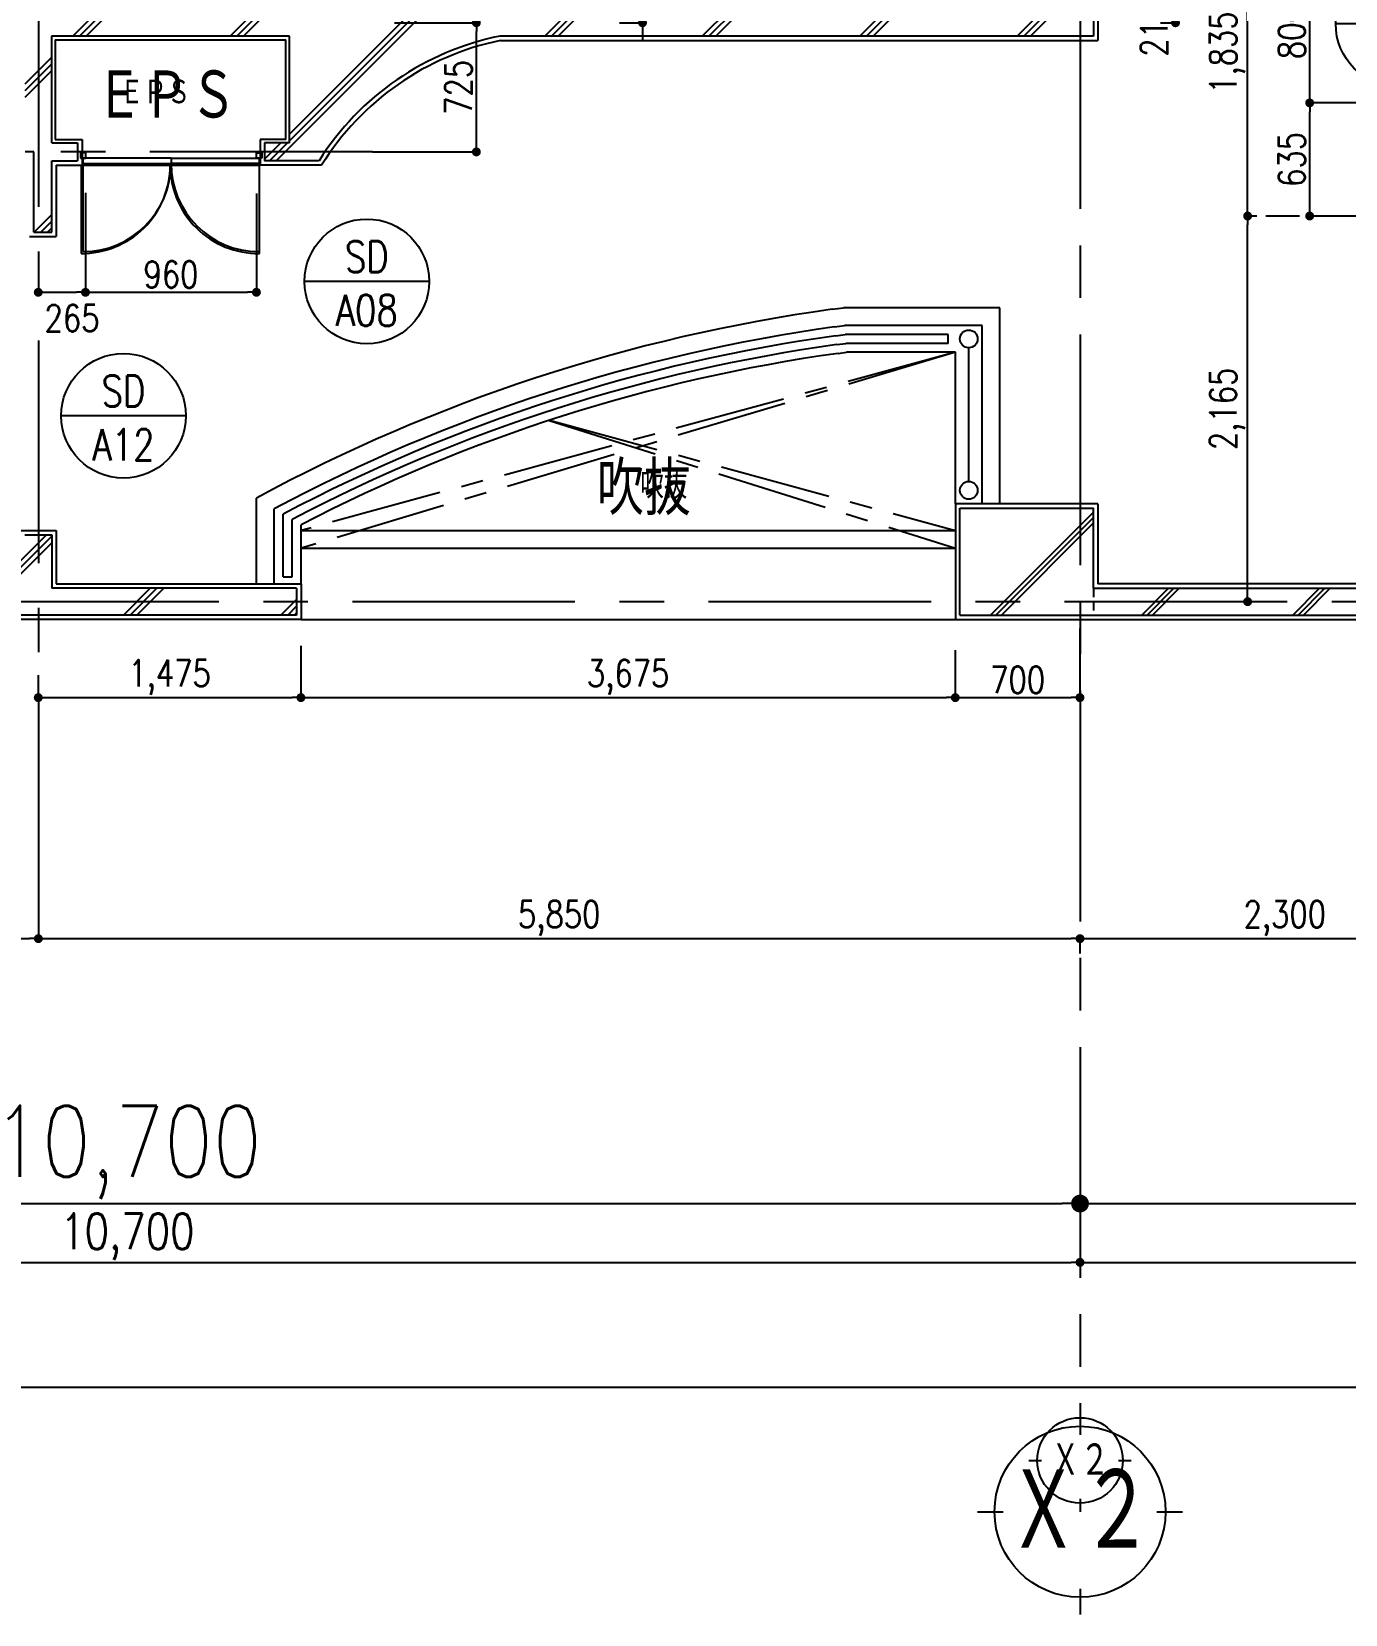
# Model space of a CAD drawing. Header units: millimetres. Extents: x 15495 to 166182, y -39946 to 18307.
# Drawn here: x 96102 to 103480, y -39946 to -31061 of the extents above; entities that cross this region are included whole.
import ezdxf
from ezdxf.enums import TextEntityAlignment as Align

# ---------------------------------------------------------------- set-up
doc = ezdxf.new("R2010")
doc.units = ezdxf.units.MM
doc.header["$LTSCALE"] = 1000
doc.linetypes.add('CENTER', pattern=[2, 1.25, -0.25, 0.25, -0.25])
doc.linetypes.add('DASHED2', pattern=[0.375, 0.25, -0.125])
doc.layers.get('0').update_dxf_attribs({"linetype": 'CONTINUOUS'})
for name, color, linetype in [('F_FITT1-100', 5, 'CONTINUOUS'), ('F_FITT1-50', 5, 'CONTINUOUS'), ('TF-A_ELSE-100', 6, 'CONTINUOUS'), ('TF-A_ELSE-50', 6, 'CONTINUOUS'), ('TF-DT_ID-100', 13, 'CONTINUOUS'), ('TF-E_DIM-100', 3, 'CONTINUOUS'), ('TF-E_DIM-50', 3, 'CONTINUOUS'), ('TF-E_GRID-100', 1, 'CENTER'), ('TF-E_GRID-50', 1, 'CENTER'), ('TF-E_TEXT-100', 3, 'CONTINUOUS'), ('TF-E_TEXT-50', 3, 'CONTINUOUS'), ('TF-F_FINI1-100', 190, 'CONTINUOUS'), ('TF-F_FINI1-50', 190, 'CONTINUOUS'), ('TF-F_FITT1-100', 5, 'CONTINUOUS'), ('TF-F_FITT1-50', 5, 'CONTINUOUS'), ('TF-F_HAT1-50', 9, 'CONTINUOUS'), ('TF-F_HIDE-100', 12, 'CONTINUOUS'), ('TF-F_HIDE-50', 12, 'CONTINUOUS'), ('TF-R_COLM-50', 7, 'CONTINUOUS'), ('TF-R_EWALL-50', 7, 'CONTINUOUS')]:
    doc.layers.add(name, color=color, linetype=linetype)
doc.styles.add('DIM', font='romans.shx', dxfattribs={"width": 0.8, "bigfont": 'bigfont.shx'})
doc.styles.add('ROOM', font='romans.shx', dxfattribs={"width": 0.8, "bigfont": 'bigfont.shx'})
doc.styles.get("Standard").update_dxf_attribs({"font": 'txt.shx', "bigfont": 'bigfont.shx'})
doc.dimstyles.new('DIM100_4_3', dxfattribs={"dimscale": 100, "dimtxt": 4, "dimasz": 1, "dimexe": 0, "dimexo": 1, "dimgap": 0.5, "dimtad": 1, "dimdec": 1, "dimdsep": 46, "dimlunit": 6, "dimtxsty": 'DIM', "dimblk1": 'DOT', "dimblk2": 'DOT', "dimsah": 1, "dimcen": 1, "dimclrd": 256, "dimclre": 256, "dimclrt": 256, "dimadec": 0, "dimazin": 0, "dimtfac": 1, "dimtdec": 1, "dimtix": 1, "dimtmove": 2, "dimatfit": 3, "dimldrblk": 'DOT', "dimfxl": 1, "dimtvp": 0.833333, "dimtolj": 1, "dimarcsym": 0})
doc.dimstyles.new('DIM100_5_3', dxfattribs={"dimscale": 100, "dimtxt": 5, "dimasz": 1, "dimexe": 0, "dimexo": 1, "dimgap": 0.5, "dimtad": 1, "dimdec": 1, "dimdsep": 46, "dimlunit": 6, "dimtxsty": 'DIM', "dimblk1": 'DOT', "dimblk2": 'DOT', "dimsah": 1, "dimcen": 1, "dimclrd": 256, "dimclre": 256, "dimclrt": 256, "dimadec": 0, "dimazin": 0, "dimtfac": 1, "dimtdec": 1, "dimtix": 1, "dimtmove": 2, "dimatfit": 3, "dimldrblk": 'DOT', "dimfxl": 1, "dimtvp": 0.833333, "dimtolj": 1, "dimarcsym": 0})
doc.dimstyles.new('DIM50_3_3', dxfattribs={"dimscale": 50, "dimtxt": 3, "dimasz": 1, "dimexe": 0, "dimexo": 1, "dimgap": 0.5, "dimtad": 1, "dimdec": 1, "dimdsep": 46, "dimlunit": 6, "dimtxsty": 'DIM', "dimblk1": 'DOT', "dimblk2": 'DOT', "dimsah": 1, "dimcen": 1, "dimclrd": 256, "dimclre": 256, "dimclrt": 256, "dimadec": 0, "dimazin": 0, "dimtfac": 1, "dimtdec": 1, "dimtix": 1, "dimtmove": 2, "dimatfit": 3, "dimldrblk": 'DOT', "dimfxl": 1, "dimtvp": 0.833333, "dimtolj": 1, "dimarcsym": 0})
doc.dimstyles.new('DIM50_4_3', dxfattribs={"dimscale": 50, "dimtxt": 4, "dimasz": 1, "dimexe": 0, "dimexo": 1, "dimgap": 0.5, "dimtad": 1, "dimdec": 1, "dimdsep": 46, "dimlunit": 6, "dimtxsty": 'DIM', "dimblk1": 'DOT', "dimblk2": 'DOT', "dimsah": 1, "dimcen": 1, "dimclrd": 256, "dimclre": 256, "dimclrt": 256, "dimadec": 0, "dimazin": 0, "dimtfac": 1, "dimtdec": 1, "dimtix": 1, "dimtmove": 2, "dimatfit": 3, "dimldrblk": 'DOT', "dimfxl": 1, "dimtvp": 0.833333, "dimtolj": 1, "dimarcsym": 0})
doc.dimstyles.new('DIM50_5_3', dxfattribs={"dimscale": 50, "dimtxt": 5, "dimasz": 1, "dimexe": 0, "dimexo": 1, "dimgap": 0.5, "dimtad": 1, "dimdec": 1, "dimdsep": 46, "dimlunit": 6, "dimtxsty": 'DIM', "dimblk1": 'DOT', "dimblk2": 'DOT', "dimsah": 1, "dimcen": 1, "dimclrd": 256, "dimclre": 256, "dimclrt": 256, "dimadec": 0, "dimazin": 0, "dimtfac": 1, "dimtdec": 1, "dimtix": 1, "dimtmove": 2, "dimatfit": 3, "dimldrblk": 'DOT', "dimfxl": 1, "dimtvp": 0.833333, "dimtolj": 1, "dimarcsym": 0})
pattern_1 = [(45, (-28400.75, -37379.5), (-441.942, 441.942), []), (45, (-28363.25, -37379.5), (-441.942, 441.942), []), (45, (-28325.75, -37379.5), (-441.942, 441.942), [])]

# ---------------------------------------------------------------- blocks, each defined once
blk = doc.blocks.new('DOT')
at = {"color": 0, "linetype": 'ByBlock'}
blk.add_line((-0.5, 0), (-1, 0), dxfattribs=at)
at = {"color": 0, "linetype": 'ByBlock', "const_width": 0.5}
blk.add_lwpolyline([(-0.25, 0, 1), (0.25, 0, 1)], format="xyb", close=True, dxfattribs=at)
blk = doc.blocks.new('*D750')
at = {"layer": 'TF-E_DIM-100', "lineweight": -2}
for p, q in [((91289.6, -37370.4), (91289.6, -38670.4)), ((117689.6, -37370.4), (117689.6, -38670.4)), ((91389.6, -38670.4), (117589.6, -38670.4))]:
    blk.add_line(p, q, dxfattribs=at)
at = {"layer": 'TF-E_DIM-100', "lineweight": -2, "xscale": 100, "yscale": 100, "zscale": 100, "rotation": 180}
blk.add_blockref('DOT', (91289.6, -38670.4), dxfattribs=at)
at = {"layer": 'TF-E_DIM-100', "lineweight": -2, "xscale": 100, "yscale": 100, "zscale": 100}
blk.add_blockref('DOT', (117689.6, -38670.4), dxfattribs=at)
at = {"layer": 'TF-E_DIM-100', "insert": (104489.6, -38322.7), "char_height": 500, "attachment_point": 5, "style": 'DIM'}
blk.add_mtext('\\A1;26,400', dxfattribs=at)
blk = doc.blocks.new('_DOT')
at = {"color": 0, "linetype": 'ByBlock'}
blk.add_line((-0.5, 0), (-1, 0), dxfattribs=at)
at = {"color": 0, "linetype": 'ByBlock', "const_width": 0.5}
blk.add_lwpolyline([(-0.25, 0, 1), (0.25, 0, 1)], format="xyb", close=True, dxfattribs=at)
blk = doc.blocks.new('*D755')
at = {"layer": 'TF-E_DIM-100', "lineweight": -2}
for p, q in [((101989.6, -37040.2), (101989.6, -37640.2)), ((106989.6, -37040.2), (106989.6, -37640.2)), ((102089.6, -37640.2), (106889.6, -37640.2))]:
    blk.add_line(p, q, dxfattribs=at)
at = {"layer": 'TF-E_DIM-100', "lineweight": -2, "xscale": 100, "yscale": 100, "zscale": 100, "rotation": 180}
blk.add_blockref('DOT', (101989.6, -37640.2), dxfattribs=at)
at = {"layer": 'TF-E_DIM-100', "lineweight": -2, "xscale": 100, "yscale": 100, "zscale": 100}
blk.add_blockref('DOT', (106989.6, -37640.2), dxfattribs=at)
at = {"layer": 'TF-E_DIM-100', "insert": (104489.6, -37352.1), "char_height": 400, "attachment_point": 5, "style": 'DIM'}
blk.add_mtext('\\A1;5,000', dxfattribs=at)
blk = doc.blocks.new('*D757')
at = {"layer": 'TF-E_DIM-100', "lineweight": -2}
for p, q in [((91289.6, -37040.2), (91289.6, -37640.2)), ((101989.6, -37040.2), (101989.6, -37640.2)), ((91389.6, -37640.2), (101889.6, -37640.2))]:
    blk.add_line(p, q, dxfattribs=at)
at = {"layer": 'TF-E_DIM-100', "lineweight": -2, "xscale": 100, "yscale": 100, "zscale": 100, "rotation": 180}
blk.add_blockref('DOT', (91289.6, -37640.2), dxfattribs=at)
at = {"layer": 'TF-E_DIM-100', "lineweight": -2, "xscale": 100, "yscale": 100, "zscale": 100}
blk.add_blockref('DOT', (101989.6, -37640.2), dxfattribs=at)
at = {"layer": 'TF-E_DIM-100', "insert": (96639.6, -37352.1), "char_height": 400, "attachment_point": 5, "style": 'DIM'}
blk.add_mtext('\\A1;10,700', dxfattribs=at)
blk = doc.blocks.new('TATEGU-KIGOU')
at = {"color": 2}
blk.add_line((350, 0), (-350, 0), dxfattribs=at)
blk.add_circle((0, 0), 350, dxfattribs=at)
at = {"color": 2, "style": 'ROOM', "width": 0.8}
for tag, p in [('建具種別', (0, 51.6)), ('建具番号', (0, -250.1))]:
    blk.add_attdef(tag, text='', height=175, dxfattribs=at).set_placement(p, align=Align.CENTER)
at = {"flags": 1}
for tag, p in [('内法寸法（W）', (-414, -713.8)), ('内法寸法（H）', (-414, -1063.8)), ('階', (-373.6, -1414.3)), ('部屋名', (-373.6, -1786.8)), ('メーカー名', (-373.6, -2148.9)), ('値段', (-373.6, -2498.9)), ('重量', (-373.6, -2848.9)), ('建具形状', (-373.6, -3199)), ('開閉方式', (-373.6, -3549)), ('取付場所', (-373.6, -3899)), ('見込', (-373.6, -4296.3)), ('扉厚', (-373.6, -4646.3)), ('仕上', (-373.6, -4996.3)), ('ガラス', (-373.6, -5346.3)), ('建具金物', (-373.6, -5696.3)), ('枠形状', (-373.6, -6046.3)), ('沓摺形状', (-373.6, -6396.3)), ('特記事項', (-373.6, -6746.3)), ('防火性能', (-373.6, -7096.3))]:
    blk.add_attdef(tag, p, '', height=175, dxfattribs=at)
blk = doc.blocks.new('SD-A08_100')
at = {"layer": 'F_FITT1-100'}
for p, q in [((-5, 0), (995.8, 0)), ((-5, 0), (-5, -495)), ((995.8, 0), (995.8, -495))]:
    blk.add_line(p, q, dxfattribs=at)
for centre, start, end in [((0, 0), 269.42123, 0), ((990, 0), 180, 270.67667)]:
    blk.add_arc(centre, 495, start, end, dxfattribs=at)
blk = doc.blocks.new('*D785')
at = {"layer": 'TF-E_DIM-50', "lineweight": -2}
for p, q in [((102982.1, -32096.4), (102930.8, -32096.4)), ((102930.8, -34211.4), (102930.8, -32146.4)), ((102915.6, -34261.4), (102930.8, -34261.4))]:
    blk.add_line(p, q, dxfattribs=at)
at = {"layer": 'TF-E_DIM-50', "lineweight": -2, "xscale": 50, "yscale": 50, "zscale": 50}
for p, rotation in [((102930.8, -32096.4), 90), ((102930.8, -34261.4), 270)]:
    blk.add_blockref('DOT', p, dxfattribs=dict(at, rotation=rotation))
at = {"layer": 'TF-E_DIM-50', "insert": (102816.5, -33178.9), "char_height": 150, "attachment_point": 5, "rotation": 90, "style": 'DIM'}
blk.add_mtext('\\A1;2,165', dxfattribs=at)
blk = doc.blocks.new('*D751')
at = {"layer": 'TF-E_DIM-50', "lineweight": -2}
for p, q in [((91289.6, -37320.4), (91289.6, -38670.4)), ((117689.6, -37320.4), (117689.6, -38670.4)), ((91339.6, -38670.4), (117639.6, -38670.4))]:
    blk.add_line(p, q, dxfattribs=at)
at = {"layer": 'TF-E_DIM-50', "lineweight": -2, "xscale": 50, "yscale": 50, "zscale": 50, "rotation": 180}
blk.add_blockref('DOT', (91289.6, -38670.4), dxfattribs=at)
at = {"layer": 'TF-E_DIM-50', "lineweight": -2, "xscale": 50, "yscale": 50, "zscale": 50}
blk.add_blockref('DOT', (117689.6, -38670.4), dxfattribs=at)
at = {"layer": 'TF-E_DIM-50', "insert": (104489.6, -38496.6), "char_height": 250, "attachment_point": 5, "style": 'DIM'}
blk.add_mtext('\\A1;26,400', dxfattribs=at)
blk = doc.blocks.new('*D756')
at = {"layer": 'TF-E_DIM-50', "lineweight": -2}
for p, q in [((101989.6, -37320.4), (101989.6, -37970.4)), ((106989.6, -37320.4), (106989.6, -37970.4)), ((102039.6, -37970.4), (106939.6, -37970.4))]:
    blk.add_line(p, q, dxfattribs=at)
at = {"layer": 'TF-E_DIM-50', "lineweight": -2, "xscale": 50, "yscale": 50, "zscale": 50, "rotation": 180}
blk.add_blockref('DOT', (101989.6, -37970.4), dxfattribs=at)
at = {"layer": 'TF-E_DIM-50', "lineweight": -2, "xscale": 50, "yscale": 50, "zscale": 50}
blk.add_blockref('DOT', (106989.6, -37970.4), dxfattribs=at)
at = {"layer": 'TF-E_DIM-50', "insert": (104489.6, -37826.3), "char_height": 200, "attachment_point": 5, "style": 'DIM'}
blk.add_mtext('\\A1;5,000', dxfattribs=at)
blk = doc.blocks.new('*D754')
at = {"layer": 'TF-E_DIM-50', "lineweight": -2}
for p, q in [((104289.6, -35680.7), (104289.6, -36153.1)), ((101989.6, -36235.9), (101989.6, -36153.1)), ((102039.6, -36153.1), (104239.6, -36153.1))]:
    blk.add_line(p, q, dxfattribs=at)
at = {"layer": 'TF-E_DIM-50', "lineweight": -2, "xscale": 50, "yscale": 50, "zscale": 50, "rotation": 180}
blk.add_blockref('DOT', (101989.6, -36153.1), dxfattribs=at)
at = {"layer": 'TF-E_DIM-50', "lineweight": -2, "xscale": 50, "yscale": 50, "zscale": 50}
blk.add_blockref('DOT', (104289.6, -36153.1), dxfattribs=at)
at = {"layer": 'TF-E_DIM-50', "insert": (103139.6, -36038.8), "char_height": 150, "attachment_point": 5, "style": 'DIM'}
blk.add_mtext('\\A1;2,300', dxfattribs=at)
blk = doc.blocks.new('*D761')
at = {"layer": 'TF-E_DIM-50', "lineweight": -2}
for p, q in [((96139.6, -35737.7), (96139.6, -36153.1)), ((96189.6, -36153.1), (101939.6, -36153.1)), ((101989.6, -36223.3), (101989.6, -36153.1))]:
    blk.add_line(p, q, dxfattribs=at)
at = {"layer": 'TF-E_DIM-50', "lineweight": -2, "xscale": 50, "yscale": 50, "zscale": 50, "rotation": 180}
blk.add_blockref('DOT', (96139.6, -36153.1), dxfattribs=at)
at = {"layer": 'TF-E_DIM-50', "lineweight": -2, "xscale": 50, "yscale": 50, "zscale": 50}
blk.add_blockref('DOT', (101989.6, -36153.1), dxfattribs=at)
at = {"layer": 'TF-E_DIM-50', "insert": (99064.6, -36038.8), "char_height": 150, "attachment_point": 5, "style": 'DIM'}
blk.add_mtext('\\A1;5,850', dxfattribs=at)
blk = doc.blocks.new('*D760')
at = {"layer": 'TF-E_DIM-50', "lineweight": -2}
for p, q in [((97614.1, -34509), (97614.1, -34800.1)), ((96139.1, -34673.4), (96139.1, -34800.1)), ((96189.1, -34800.1), (97564.1, -34800.1))]:
    blk.add_line(p, q, dxfattribs=at)
at = {"layer": 'TF-E_DIM-50', "lineweight": -2, "xscale": 50, "yscale": 50, "zscale": 50, "rotation": 180}
blk.add_blockref('DOT', (96139.1, -34800.1), dxfattribs=at)
at = {"layer": 'TF-E_DIM-50', "lineweight": -2, "xscale": 50, "yscale": 50, "zscale": 50}
blk.add_blockref('DOT', (97614.1, -34800.1), dxfattribs=at)
at = {"layer": 'TF-E_DIM-50', "insert": (96876.6, -34685.8), "char_height": 150, "attachment_point": 5, "style": 'DIM'}
blk.add_mtext('\\A1;1,475', dxfattribs=at)
blk = doc.blocks.new('*D758')
at = {"layer": 'TF-E_DIM-50', "lineweight": -2}
for p, q in [((91289.6, -37320.4), (91289.6, -37970.4)), ((101989.6, -37320.4), (101989.6, -37970.4)), ((91339.6, -37970.4), (101939.6, -37970.4))]:
    blk.add_line(p, q, dxfattribs=at)
at = {"layer": 'TF-E_DIM-50', "lineweight": -2, "xscale": 50, "yscale": 50, "zscale": 50, "rotation": 180}
blk.add_blockref('DOT', (91289.6, -37970.4), dxfattribs=at)
at = {"layer": 'TF-E_DIM-50', "lineweight": -2, "xscale": 50, "yscale": 50, "zscale": 50}
blk.add_blockref('DOT', (101989.6, -37970.4), dxfattribs=at)
at = {"layer": 'TF-E_DIM-50', "insert": (96639.6, -37826.3), "char_height": 200, "attachment_point": 5, "style": 'DIM'}
blk.add_mtext('\\A1;10,700', dxfattribs=at)
blk = doc.blocks.new('*D762')
at = {"layer": 'TF-E_DIM-50', "lineweight": -2}
for p, q in [((96139.6, -35737.7), (96139.6, -36153.1)), ((91289.6, -36042.8), (91289.6, -36153.1)), ((91339.6, -36153.1), (96089.6, -36153.1))]:
    blk.add_line(p, q, dxfattribs=at)
at = {"layer": 'TF-E_DIM-50', "lineweight": -2, "xscale": 50, "yscale": 50, "zscale": 50, "rotation": 180}
blk.add_blockref('DOT', (91289.6, -36153.1), dxfattribs=at)
at = {"layer": 'TF-E_DIM-50', "lineweight": -2, "xscale": 50, "yscale": 50, "zscale": 50}
blk.add_blockref('DOT', (96139.6, -36153.1), dxfattribs=at)
at = {"layer": 'TF-E_DIM-50', "insert": (93714.6, -36038.8), "char_height": 150, "attachment_point": 5, "style": 'DIM'}
blk.add_mtext('\\A1;4,850', dxfattribs=at)
blk = doc.blocks.new('*D778')
at = {"layer": 'TF-E_DIM-50', "lineweight": -2}
for p, q in [((97614.1, -34533.4), (97614.1, -34800.1)), ((101289.1, -34533.5), (101289.1, -34800.1)), ((97664.1, -34800.1), (101239.1, -34800.1))]:
    blk.add_line(p, q, dxfattribs=at)
at = {"layer": 'TF-E_DIM-50', "lineweight": -2, "xscale": 50, "yscale": 50, "zscale": 50, "rotation": 180}
blk.add_blockref('DOT', (97614.1, -34800.1), dxfattribs=at)
at = {"layer": 'TF-E_DIM-50', "lineweight": -2, "xscale": 50, "yscale": 50, "zscale": 50}
blk.add_blockref('DOT', (101289.1, -34800.1), dxfattribs=at)
at = {"layer": 'TF-E_DIM-50', "insert": (99451.6, -34685.8), "char_height": 150, "attachment_point": 5, "style": 'DIM'}
blk.add_mtext('\\A1;3,675', dxfattribs=at)
blk = doc.blocks.new('*D777')
at = {"layer": 'TF-E_DIM-50', "lineweight": -2}
for p, q in [((101989.1, -34411.4), (101989.1, -34800.1)), ((101289.1, -34533.5), (101289.1, -34800.1)), ((101339.1, -34800.1), (101939.1, -34800.1))]:
    blk.add_line(p, q, dxfattribs=at)
at = {"layer": 'TF-E_DIM-50', "lineweight": -2, "xscale": 50, "yscale": 50, "zscale": 50, "rotation": 180}
blk.add_blockref('DOT', (101289.1, -34800.1), dxfattribs=at)
at = {"layer": 'TF-E_DIM-50', "lineweight": -2, "xscale": 50, "yscale": 50, "zscale": 50}
blk.add_blockref('DOT', (101989.1, -34800.1), dxfattribs=at)
at = {"layer": 'TF-E_DIM-50', "insert": (101639.1, -34700.1), "char_height": 150, "attachment_point": 5, "style": 'DIM'}
blk.add_mtext('\\A1;700', dxfattribs=at)
blk = doc.blocks.new('*D759')
at = {"layer": 'TF-E_DIM-50', "lineweight": -2}
for p, q in [((96404.1, -31966.8), (96404.1, -32524.7)), ((97364.1, -31970.2), (97364.1, -32524.7)), ((96454.1, -32524.7), (97314.1, -32524.7))]:
    blk.add_line(p, q, dxfattribs=at)
at = {"layer": 'TF-E_DIM-50', "lineweight": -2, "xscale": 50, "yscale": 50, "zscale": 50, "rotation": 180}
blk.add_blockref('DOT', (96404.1, -32524.7), dxfattribs=at)
at = {"layer": 'TF-E_DIM-50', "lineweight": -2, "xscale": 50, "yscale": 50, "zscale": 50}
blk.add_blockref('DOT', (97364.1, -32524.7), dxfattribs=at)
at = {"layer": 'TF-E_DIM-50', "insert": (96884.1, -32424.7), "char_height": 150, "attachment_point": 5, "style": 'DIM'}
blk.add_mtext('\\A1;960', dxfattribs=at)
blk = doc.blocks.new('SD-A08_50')
at = {"layer": 'F_FITT1-50'}
for p, q in [((-979.000125, 69.999875), (-1009.000125, 69.999875)), ((-1009.000125, 69.999875), (-1009.000125, 40)), ((-1009.000125, 40), (-979.000125, 40)), ((-500, 40), (-994.999875, 40)), ((-994.999875, 9.999875), (-994.999875, -485)), ((-994.999875, 9.999875), (-500, 9.999875)), ((-979.000125, 40), (-979.000125, 69.999875)), ((-500, 40), (-5.000125, 40)), ((-5.000125, 9.999875), (-500, 9.999875)), ((-20.999875, 40), (-20.999875, 69.999875)), ((-20.999875, 69.999875), (9.000125, 69.999875)), ((9.000125, 40), (-20.999875, 40)), ((-5.000125, 40), (-5.000125, 9.999875)), ((-5.000125, 9.999875), (-5.000125, -485)), ((9.000125, 69.999875), (9.000125, 40))]:
    blk.add_line(p, q, dxfattribs=at)
for centre, start, end in [((-994.999875, 9.999875), 270, 0), ((-5.000125, 9.999875), 180, 270)]:
    blk.add_arc(centre, 494.999875, start, end, dxfattribs=at)
blk = doc.blocks.new('*D776')
at = {"layer": 'TF-E_DIM-50', "lineweight": -2}
for p, q in [((96404.1, -31968.4), (96404.1, -32524.7)), ((96139.1, -32503.5), (96139.1, -32524.7)), ((96189.1, -32524.7), (96354.1, -32524.7))]:
    blk.add_line(p, q, dxfattribs=at)
at = {"layer": 'TF-E_DIM-50', "lineweight": -2, "xscale": 50, "yscale": 50, "zscale": 50, "rotation": 180}
blk.add_blockref('DOT', (96139.1, -32524.7), dxfattribs=at)
at = {"layer": 'TF-E_DIM-50', "lineweight": -2, "xscale": 50, "yscale": 50, "zscale": 50}
blk.add_blockref('DOT', (96404.1, -32524.7), dxfattribs=at)
at = {"layer": 'TF-E_DIM-50', "insert": (96328.6, -32669.7), "char_height": 150, "attachment_point": 5, "style": 'DIM'}
blk.add_mtext('\\A1;265', dxfattribs=at)
blk = doc.blocks.new('*D601')
at = {"layer": 'TF-E_DIM-50', "lineweight": -2}
for p, q in [((102074.6, -30798.9), (102525.6, -30798.9)), ((102525.6, -30961.4), (102525.6, -30848.9)), ((102441.3, -31011.4), (102525.6, -31011.4))]:
    blk.add_line(p, q, dxfattribs=at)
at = {"layer": 'TF-E_DIM-50', "lineweight": -2, "xscale": 50, "yscale": 50, "zscale": 50}
for p, rotation in [((102525.6, -30798.9), 90), ((102525.6, -31011.4), 270)]:
    blk.add_blockref('DOT', p, dxfattribs=dict(at, rotation=rotation))
at = {"layer": 'TF-E_DIM-50', "insert": (102405.2, -31047.9), "char_height": 150, "attachment_point": 5, "rotation": 90, "style": 'DIM'}
blk.add_mtext('\\A1;215', dxfattribs=at)
blk = doc.blocks.new('*D599')
at = {"layer": 'TF-E_DIM-50', "lineweight": -2}
for p, q in [((99532.4, -30811.4), (99532.4, -30761.4)), ((99079.6, -30861.4), (99532.4, -30861.4)), ((99532.4, -31011.4), (99532.4, -30861.4)), ((99402.5, -31011.4), (99532.4, -31011.4)), ((99532.4, -31061.4), (99532.4, -31111.4))]:
    blk.add_line(p, q, dxfattribs=at)
at = {"layer": 'TF-E_DIM-50', "lineweight": -2, "xscale": 50, "yscale": 50, "zscale": 50}
for p, rotation in [((99532.4, -30861.4), 270), ((99532.4, -31011.4), 90)]:
    blk.add_blockref('DOT', p, dxfattribs=dict(at, rotation=rotation))
at = {"layer": 'TF-E_DIM-50', "insert": (99442.8, -30706), "char_height": 150, "attachment_point": 5, "rotation": 90, "style": 'DIM'}
blk.add_mtext('\\A1;150', dxfattribs=at)
blk = doc.blocks.new('*D730')
at = {"layer": 'TF-E_DIM-50', "lineweight": -2}
for p, q in [((98139.6, -31011.4), (98599.5, -31011.4)), ((98599.5, -31686.4), (98599.5, -31061.4)), ((98016, -31736.4), (98599.5, -31736.4))]:
    blk.add_line(p, q, dxfattribs=at)
at = {"layer": 'TF-E_DIM-50', "lineweight": -2, "xscale": 50, "yscale": 50, "zscale": 50}
for p, rotation in [((98599.5, -31011.4), 90), ((98599.5, -31736.4), 270)]:
    blk.add_blockref('DOT', p, dxfattribs=dict(at, rotation=rotation))
at = {"layer": 'TF-E_DIM-50', "insert": (98499.5, -31373.9), "char_height": 150, "attachment_point": 5, "rotation": 90, "style": 'DIM'}
blk.add_mtext('\\A1;725', dxfattribs=at)
blk = doc.blocks.new('*D658')
at = {"layer": 'TF-E_DIM-50', "lineweight": -2}
for p, q in [((103868.1, -30661.4), (103279.3, -30661.4)), ((103279.3, -31411.4), (103279.3, -30711.4)), ((103817.9, -31461.4), (103279.3, -31461.4))]:
    blk.add_line(p, q, dxfattribs=at)
at = {"layer": 'TF-E_DIM-50', "lineweight": -2, "xscale": 50, "yscale": 50, "zscale": 50}
for p, rotation in [((103279.3, -30661.4), 90), ((103279.3, -31461.4), 270)]:
    blk.add_blockref('DOT', p, dxfattribs=dict(at, rotation=rotation))
at = {"layer": 'TF-E_DIM-50', "insert": (103179.3, -31061.4), "char_height": 150, "attachment_point": 5, "rotation": 90, "style": 'DIM'}
blk.add_mtext('\\A1;800', dxfattribs=at)
blk = doc.blocks.new('*D745')
at = {"layer": 'TF-E_DIM-50', "lineweight": -2}
for p, q in [((103203.2, -30261.4), (102930.8, -30261.4)), ((102930.8, -32046.4), (102930.8, -30311.4)), ((102982.1, -32096.4), (102930.8, -32096.4))]:
    blk.add_line(p, q, dxfattribs=at)
at = {"layer": 'TF-E_DIM-50', "lineweight": -2, "xscale": 50, "yscale": 50, "zscale": 50}
for p, rotation in [((102930.8, -30261.4), 90), ((102930.8, -32096.4), 270)]:
    blk.add_blockref('DOT', p, dxfattribs=dict(at, rotation=rotation))
at = {"layer": 'TF-E_DIM-50', "insert": (102816.5, -31178.9), "char_height": 150, "attachment_point": 5, "rotation": 90, "style": 'DIM'}
blk.add_mtext('\\A1;1,835', dxfattribs=at)
blk = doc.blocks.new('*D744')
at = {"layer": 'TF-E_DIM-50', "lineweight": -2}
for p, q in [((103817.9, -31461.4), (103279.3, -31461.4)), ((103279.3, -32046.4), (103279.3, -31511.4)), ((103494.5, -32096.4), (103279.3, -32096.4))]:
    blk.add_line(p, q, dxfattribs=at)
at = {"layer": 'TF-E_DIM-50', "lineweight": -2, "xscale": 50, "yscale": 50, "zscale": 50}
for p, rotation in [((103279.3, -31461.4), 90), ((103279.3, -32096.4), 270)]:
    blk.add_blockref('DOT', p, dxfattribs=dict(at, rotation=rotation))
at = {"layer": 'TF-E_DIM-50', "insert": (103179.3, -31778.9), "char_height": 150, "attachment_point": 5, "rotation": 90, "style": 'DIM'}
blk.add_mtext('\\A1;635', dxfattribs=at)
blk = doc.blocks.new('TF-BLOCK_100')
at = {"layer": 'TF-A_ELSE-100'}
for p, q in [((9307.54, 1641.52), (9371.43, 1650)), ((10250, 1650), (9371.43, 1650)), ((10250, 550), (10250, 1650)), ((9321.32, 1542.47), (9378.08, 1550)), ((10150, 1550), (9378.08, 1550)), ((10150, 550), (10150, 1550)), ((9328.21, 1492.94), (9381.37, 1500)), ((9335.1, 1443.42), (9384.68, 1450)), ((9960, 1500), (9381.37, 1500)), ((9960, 1450), (9384.68, 1450)), ((9960, 1450), (9960, 1500)), ((9341.99, 1393.9), (9387.97, 1400)), ((10000, 1400), (9387.97, 1400)), ((10000, 550), (10000, 1400)), ((6075, 100), (6075, 581.48)), ((6175, 100), (6175, 521.78)), ((6225, 140), (6225, 491.57)), ((6275, 140), (6275, 461.36)), ((6325, 100), (6325, 431.41)), ((6325, 400), (10000, 400)), ((6225, 140), (6275, 140)), ((6325, -100), (10000, -100))]:
    blk.add_line(p, q, dxfattribs=at)
for centre, radius, start, end in [((10625.31, -7835.67), 9568.37, 97.915992, 118.395662), ((10629.57, -7849.95), 9483.09, 97.929594, 118.017334), ((10629.2, -7847.78), 9430.89, 97.929223, 117.839566), ((10628.89, -7846.69), 9379.77, 97.928321, 117.657109), ((10631.42, -7857.66), 9340.98, 97.934453, 117.453239)]:
    blk.add_arc(centre, radius, start, end, dxfattribs=at)
at = {"layer": 'TF-E_GRID-100'}
for p, q in [((10700, 15500), (10700, -4608.96)), ((31863.65, 0), (-4082.3, 0))]:
    blk.add_line(p, q, dxfattribs=at)
at = {"layer": 'TF-E_GRID-100', "color": 3, "linetype": 'Continuous'}
for p, q in [((10700, -4532.96), (10700, -4676.96)), ((10124, -5108.96), (10268, -5108.96)), ((11132, -5108.96), (11276, -5108.96)), ((10700, -5540.96), (10700, -5684.96))]:
    blk.add_line(p, q, dxfattribs=at)
blk.add_circle((10700, -5108.96), 480, dxfattribs=at)
at = {"layer": 'TF-F_FINI1-100'}
for p, q in [((10800, 3447.5), (10800, 3150)), ((4945, 3155), (6240.33, 3155)), ((4945, 3155), (4945, 2595)), ((6240.33, 2595), (6240.33, 3155)), ((7444.55, 3150), (10800, 3150)), ((4945, 2595), (5095.17, 2595)), ((5095.17, 2595), (5095.17, 2450)), ((6240.33, 2595), (6095.17, 2595)), ((6095.17, 2595), (6095.17, 2450)), ((4950, 2450), (5095.17, 2450)), ((4950, 2450), (4950, 2050)), ((6240.33, 2450), (6095.17, 2450)), ((6440.33, 2450), (6240.33, 2450)), ((4800, 2050), (4950, 2050)), ((10000, 550), (10000, -100)), ((10800, 550), (10000, 550)), ((10800, 550), (10800, 100)), ((4751.85, 400), (4950, 400)), ((4950, 400), (4950, 100)), ((4950, 100), (6325, 100)), ((6325, 100), (6325, -100)), ((12560, 100), (10800, 100)), ((6325, -100), (-100, -100)), ((10000, -100), (16850, -100))]:
    blk.add_line(p, q, dxfattribs=at)
blk.add_arc((7752.34, 1638.12), 1542.9, 101.507103, 148.250423, dxfattribs=at)
at = {"layer": 'TF-F_FITT1-100'}
blk.add_line((10075, 675), (10075, 1425), dxfattribs=at)
for centre in [(10075, 1475), (10075, 625)]:
    blk.add_circle(centre, 50, dxfattribs=at)
at = {"layer": 'TF-F_HIDE-100', "linetype": 'CENTER', "ltscale": 0.5}
for p, q in [((10000, 1400), (6325, 400)), ((7720.92, 1018.31), (10000, 400))]:
    blk.add_line(p, q, dxfattribs=at)
at = {"layer": 'TF-DT_ID-100'}
for p, values in [((12485.87, 3243.37), {'建具種別': 'AD', '建具番号': 'A01'}), ((6694.79, 1797.99), {'建具種別': 'SD', '建具番号': 'A08'}), ((5328.15, 1043.56), {'建具種別': 'SD', '建具番号': 'A12'})]:
    blk.add_blockref('TATEGU-KIGOU', p, dxfattribs=at).add_auto_attribs(values)
at = {"layer": 'TF-F_FITT1-100'}
blk.add_blockref('SD-A08_100', (5095.17, 2450), dxfattribs=at)
at = {"layer": 'TF-E_GRID-100', "color": 3, "linetype": 'Continuous', "width": 0.75}
blk.add_text('Ｘ２', height=500, dxfattribs=at).set_placement((10700, -5108.96), align=Align.MIDDLE)
at = {"layer": 'TF-E_TEXT-100', "style": 'ROOM', "width": 0.8}
for s, p in [('ＥＰＳ', (5171.68, 2689.27)), ('吹抜', (7986.09, 485.25))]:
    blk.add_text(s, height=300, dxfattribs=at).set_placement(p)
at = {"layer": 'TF-E_DIM-100'}
for base, p1, p2, dimstyle, picture, middle in [((10700, -3378.81), (0, -2678.81), (10700, -2678.81), 'DIM100_4_3', '*D757', (5350, -3090.71)), ((15700, -3378.81), (10700, -2678.81), (15700, -2678.81), 'DIM100_4_3', '*D755', (13200, -3090.71)), ((26400, -4408.96), (0, -3008.96), (26400, -3008.96), 'DIM100_5_3', '*D750', (13200, -4061.34))]:
    dim = blk.add_linear_dim(base=base, p1=p1, p2=p2, dimstyle=dimstyle, dxfattribs=at)
    dim.commit()
    dim.dimension.update_dxf_attribs({"geometry": picture, "text_midpoint": middle, "insert": (-91289.59, 34261.4)})
blk = doc.blocks.new('TF-BLOCK_50')
at = {"layer": 'TF-F_HAT1-50'}
h = blk.add_hatch(dxfattribs=at)
h.set_pattern_fill('RC2', color=256, scale=50, style=0)
h.set_pattern_definition(pattern_1)
h.paths.add_polyline_path([(7442.04, 3175), (10775, 3175), (10775, 3325), (10175, 3325), (10175, 3355), (10025, 3355), (10025, 3325), (75, 3325), (75, 3960), (-50, 3960), (-50, 3975), (-75, 3975), (-75, 2545), (229.96, 2545.02), (229.96, 2560), (360, 2560.01), (360, 2645.01), (75, 2645.01), (75, 3175), (4775, 3175), (4775, 2525), (4825, 2525), (4825, 2075), (4925, 2075), (4925, 2475), (5070.17, 2475), (5070.17, 2575), (4925, 2575), (4925, 3175), (6260.33, 3175), (6260.33, 2575), (6120.17, 2575), (6120.17, 2475), (6426.48, 2475, -0.2049309)])
h = blk.add_hatch(dxfattribs=at)
h.set_pattern_fill('RC4', color=256, scale=30, style=0)
h.set_pattern_definition([(45, (-133336.5, -63816.8), (-424.264, 424.264), []), (45, (-133306.5, -63816.8), (-424.264, 424.264), []), (45, (-133276.5, -63816.8), (-424.264, 424.264), [])])
h.paths.add_polyline_path([(15700, 2705), (15625, 2705), (15625, 2265), (14490, 2265), (14490, 2715), (14310, 2715), (14310, 2265), (13090, 2265), (13090, 2715), (12910, 2715), (12910, 2265), (12385, 2265), (12385, 2085), (12585, 2085), (12900, 2085), (12900, 1885), (12900, 1860), (13100, 1860), (13100, 2065), (15625, 2065), (15625, 525), (15700, 525)])
h.paths.add_polyline_path([(12900, 2085), (12585, 2085), (12585, 2025), (12685, 2025), (12685, 1975), (12785, 1975), (12785, 1885), (12900, 1885)], flags=17)
h.paths.add_polyline_path([(15775, 2705), (15700, 2705), (15700, 2300), (15775, 2300)])
h.paths.add_polyline_path([(15775, 2300), (15700, 2300), (15700, 525), (15775, 525)])
h.paths.add_polyline_path([(16225, 525), (15775, 525), (15700, 525), (15700, 0), (16225, 0), (16225, 75)])
h.paths.add_polyline_path([(16814.99, 75), (16225, 75), (16225, 0), (16814.99, 0)])
h.paths.add_polyline_path([(16814.99, 0), (16225, 0), (16225, -75), (16830, -75), (16830, -50.04), (16815, -50.04)])
h.paths.add_polyline_path([(16225, 0), (15700, 0), (15700, -75), (16225, -75)])
h.paths.add_polyline_path([(15700, 525), (15625, 525), (15625, 125), (15625, 0), (15700, 0)])
h.paths.add_polyline_path([(15625, 125), (13100, 125), (13100, 360), (12900, 360), (12900, 305), (12900, 75), (12585, 75), (10775, 75), (10775, 0), (15625, 0)])
h.paths.add_polyline_path([(15625, 0), (10775, 0), (10775, -75), (15625, -75)])
h.paths.add_polyline_path([(10700, 525), (10025, 525), (10025, 0), (10700, 0)])
h.paths.add_polyline_path([(10775, 525), (10700, 525), (10700, 0), (10775, 0), (10775, 75)])
h.paths.add_polyline_path([(10700, 0), (10025, 0), (10025, -75), (10700, -75)])
h = blk.add_hatch(dxfattribs=at)
h.set_pattern_fill('RC2', color=256, scale=50, style=0)
h.set_pattern_definition(pattern_1)
h.paths.add_polyline_path([(4925, 375), (4774.92, 375), (4774.92, 300), (4550, 300), (4550, 75), (525, 75), (525, -75), (6300, -75), (6300, 75), (4925, 75)])
at = {"layer": 'TF-A_ELSE-50'}
for p, q in [((9307.54, 1641.52), (9371.43, 1650)), ((10250, 1650), (9371.43, 1650)), ((10250, 550), (10250, 1650)), ((9321.32, 1542.47), (9378.08, 1550)), ((10150, 1550), (9378.08, 1550)), ((10150, 550), (10150, 1550)), ((9328.21, 1492.94), (9381.37, 1500)), ((9335.1, 1443.42), (9384.68, 1450)), ((9960, 1500), (9381.37, 1500)), ((9960, 1450), (9384.68, 1450)), ((9960, 1450), (9960, 1500)), ((9341.99, 1393.9), (9387.97, 1400)), ((10000, 1400), (9387.97, 1400)), ((10000, 550), (10000, 1400)), ((6075, 100), (6075, 581.48)), ((6175, 100), (6175, 521.78)), ((6225, 140), (6225, 491.57)), ((6275, 140), (6275, 461.36)), ((6325, 100), (6325, 431.41)), ((6325, 300), (10000, 300)), ((6225, 140), (6275, 140)), ((6325, -100), (10000, -100))]:
    blk.add_line(p, q, dxfattribs=at)
for centre, radius, start, end in [((10625.31, -7835.67), 9568.37, 97.915992, 118.395662), ((10629.57, -7849.95), 9483.09, 97.929594, 118.017334), ((10629.2, -7847.78), 9430.89, 97.929223, 117.839566), ((10628.89, -7846.69), 9379.77, 97.928321, 117.657109), ((10631.42, -7857.66), 9340.98, 97.934453, 117.453239)]:
    blk.add_arc(centre, radius, start, end, dxfattribs=at)
at = {"layer": 'TF-E_GRID-50'}
for p, q in [((10700, 15455), (10700, -4653.96)), ((4850, 3466.23), (4850, -1904.18)), ((6726.41, 2525), (4378.44, 2525)), ((15932.15, 2165), (11742.54, 2165)), ((31863.65, 0), (-4082.3, 0))]:
    blk.add_line(p, q, dxfattribs=at)
at = {"layer": 'TF-E_GRID-50', "color": 3, "linetype": 'Continuous'}
for p, q in [((10700, -4532.96), (10700, -4604.96)), ((10412, -4820.96), (10484, -4820.96)), ((10916, -4820.96), (10988, -4820.96)), ((10700, -5036.96), (10700, -5108.96))]:
    blk.add_line(p, q, dxfattribs=at)
blk.add_circle((10700, -4820.96), 240, dxfattribs=at)
at = {"layer": 'TF-F_FINI1-50'}
for p, q in [((10800, 3447.5), (10800, 3150)), ((4944.5, 3155), (6239.83, 3155)), ((4945, 3155), (4945, 2595)), ((6240.33, 2595), (6240.33, 3155)), ((7444.55, 3150), (10800, 3150)), ((4945, 2595), (5095.17, 2595)), ((5095.17, 2595), (5095.17, 2520)), ((6095.17, 2595), (6095.17, 2520)), ((6240.33, 2595), (6095.17, 2595)), ((5095.17, 2490), (5095.17, 2450)), ((6095.17, 2490), (6095.17, 2450)), ((4950, 2450), (5095.17, 2450)), ((4950, 2450), (4950, 2050)), ((6240.33, 2450), (6095.17, 2450)), ((6440.33, 2450), (6240.33, 2450)), ((4800, 2050), (4950, 2050)), ((10000, 550), (10000, -100)), ((10800, 550), (10000, 550)), ((10800, 550), (10800, 100)), ((4774.92, 400), (4950, 400)), ((4950, 400), (4950, 100)), ((4950, 100), (6325, 100)), ((6325, 100), (6325, -100)), ((12560, 100), (10800, 100)), ((6325, -100), (-100, -100)), ((10000, -100), (16850, -100))]:
    blk.add_line(p, q, dxfattribs=at)
blk.add_arc((7752.34, 1638.12), 1542.9, 101.507103, 148.250423, dxfattribs=at)
at = {"layer": 'TF-F_FITT1-50'}
for p, q in [((5100.17, 2490), (5100.17, 2460)), ((5595.17, 2490), (5595.17, 2460)), ((10075, 675), (10075, 1425))]:
    blk.add_line(p, q, dxfattribs=at)
for centre in [(10075, 1475), (10075, 625)]:
    blk.add_circle(centre, 50, dxfattribs=at)
at = {"layer": 'TF-F_HIDE-50', "linetype": 'CENTER', "ltscale": 0.5}
for p, q in [((10000, 1400), (6325, 300)), ((7717.99, 1017.35), (10000, 300))]:
    blk.add_line(p, q, dxfattribs=at)
at = {"layer": 'TF-R_COLM-50'}
for p, q in [((10025, -75), (10025, 525)), ((10025, 525), (10775, 525)), ((10775, 75), (10775, 525)), ((10025, -75), (10775, -75))]:
    blk.add_line(p, q, dxfattribs=at)
at = {"layer": 'TF-R_COLM-50', "linetype": 'DASHED2', "ltscale": 0.2}
blk.add_line((10775, 75), (10775, -75), dxfattribs=at)
at = {"layer": 'TF-R_EWALL-50'}
for p, q in [((10775, 3427.5), (10775, 3175)), ((6259.83, 3175), (4924.5, 3175)), ((4925, 2575), (4925, 3175)), ((6260.33, 2575), (6260.33, 3175)), ((10775, 3175), (7442.04, 3175)), ((4825, 2525), (4775, 2525)), ((4825, 2075), (4825, 2525)), ((4925, 2575), (5070.17, 2575)), ((5070.17, 2575), (5070.17, 2475)), ((6260.33, 2575), (6120.17, 2575)), ((6120.17, 2575), (6120.17, 2475)), ((4925, 2475), (5070.17, 2475)), ((4925, 2075), (4925, 2475)), ((6426.48, 2475), (6120.17, 2475)), ((4825, 2075), (4925, 2075)), ((4774.92, 375), (4925, 375)), ((4925, 375), (4925, 75)), ((6300, 75), (4925, 75)), ((6300, 75), (6300, -75)), ((10775, 75), (12585, 75)), ((6300, -75), (525, -75)), ((10775, -75), (15625, -75))]:
    blk.add_line(p, q, dxfattribs=at)
blk.add_arc((7752.34, 1638.12), 1567.9, 101.414687, 147.739991, dxfattribs=at)
at = {"layer": 'TF-F_FITT1-50'}
blk.add_blockref('SD-A08_50', (6095.17, 2450), dxfattribs=at)
at = {"layer": 'TF-E_GRID-50', "color": 3, "linetype": 'Continuous', "width": 0.75}
blk.add_text('Ｘ２', height=200, dxfattribs=at).set_placement((10700, -4820.96), align=Align.MIDDLE)
at = {"layer": 'TF-E_TEXT-50', "style": 'ROOM', "width": 0.8}
for s, p in [('ＥＰＳ', (5308.44, 2783.91)), ('吹抜', (8230.39, 578.63))]:
    blk.add_text(s, height=150, dxfattribs=at).set_placement(p)
at = {"layer": 'TF-E_DIM-50'}
for base, p1, p2, picture, middle in [((11641.18, 4000), (11742.54, 2165), (11963.59, 4000), '*D745', (11526.9, 3082.5)), ((11989.67, 3600), (12578.31, 2800), (12628.51, 3600), '*D658', (11889.67, 3200)), ((7309.94, 3250), (6676.41, 2525), (6800.03, 3250), '*D730', (7209.94, 2887.5)), ((11989.67, 2800), (12254.88, 2165), (12578.31, 2800), '*D744', (11889.67, 2482.5)), ((11641.18, 2165), (11676.04, 0), (11742.54, 2165), '*D785', (11526.9, 1082.5))]:
    dim = blk.add_linear_dim(base=base, p1=p1, p2=p2, angle=90, dimstyle='DIM50_3_3', dxfattribs=at)
    dim.commit()
    dim.dimension.update_dxf_attribs({"geometry": picture, "text_midpoint": middle, "insert": (-91289.59, 34261.4)})
dim = blk.add_linear_dim(base=(8242.76, 3400), p1=(8062.87, 3250), p2=(7740, 3400), angle=90, dimstyle='DIM50_3_3', dxfattribs=at)
dim.commit()
dim.dimension.update_dxf_attribs({"geometry": '*D599', "text_midpoint": (8153.22, 3555.4), "dimtype": 128, "insert": (-91289.59, 34261.4)})
dim = blk.add_linear_dim(base=(11236.03, 3462.5), p1=(11101.72, 3250), p2=(10735, 3462.5), angle=90, text='215', dimstyle='DIM50_3_3', dxfattribs=at)
dim.commit()
dim.dimension.update_dxf_attribs({"geometry": '*D601', "text_midpoint": (11115.65, 3213.48), "dimtype": 128, "insert": (-91289.59, 34261.4)})
dim = blk.add_linear_dim(base=(5114.54, 1736.69), p1=(4849.54, 1807.89), p2=(5114.54, 2342.99), dimstyle='DIM50_3_3', dxfattribs=at)
dim.commit()
dim.dimension.update_dxf_attribs({"geometry": '*D776', "text_midpoint": (5038.98, 1591.71), "dimtype": 128, "insert": (-91289.59, 34261.4)})
for base, p1, p2, dimstyle, picture, middle in [((6074.54, 1736.69), (5114.54, 2344.58), (6074.54, 2341.22), 'DIM50_3_3', '*D759', (5594.54, 1836.69)), ((10699.54, -538.71), (9999.54, -222.06), (10699.54, -100), 'DIM50_3_3', '*D777', (10349.54, -438.71)), ((6324.54, -538.71), (4849.54, -361.98), (6324.54, -197.56), 'DIM50_3_3', '*D760', (5587.04, -424.43)), ((9999.54, -538.71), (6324.54, -222), (9999.54, -222.06), 'DIM50_3_3', '*D778', (8162.04, -424.43)), ((13000, -1891.68), (10700, -2024.48), (13000, -1369.27), 'DIM50_3_3', '*D754', (11850, -1777.39)), ((4850, -1891.68), (0, -1731.42), (4850, -1426.34), 'DIM50_3_3', '*D762', (2425, -1777.39)), ((10700, -1891.68), (4850, -1426.34), (10700, -2011.87), 'DIM50_3_3', '*D761', (7775, -1777.39)), ((26400, -4408.96), (0, -3008.96), (26400, -3008.96), 'DIM50_5_3', '*D751', (13200, -4235.15)), ((10700, -3708.96), (0, -3008.96), (10700, -3008.96), 'DIM50_4_3', '*D758', (5350, -3564.91)), ((15700, -3708.96), (10700, -3008.96), (15700, -3008.96), 'DIM50_4_3', '*D756', (13200, -3564.91))]:
    dim = blk.add_linear_dim(base=base, p1=p1, p2=p2, dimstyle=dimstyle, dxfattribs=at)
    dim.commit()
    dim.dimension.update_dxf_attribs({"geometry": picture, "text_midpoint": middle, "insert": (-91289.59, 34261.4)})

msp = doc.modelspace()

# ---------------------------------------------------------------- block references
for name in ['TF-BLOCK_100', 'TF-BLOCK_50']:
    msp.add_blockref(name, (91289.6, -34261.4))

doc.saveas('drawing.dxf')
